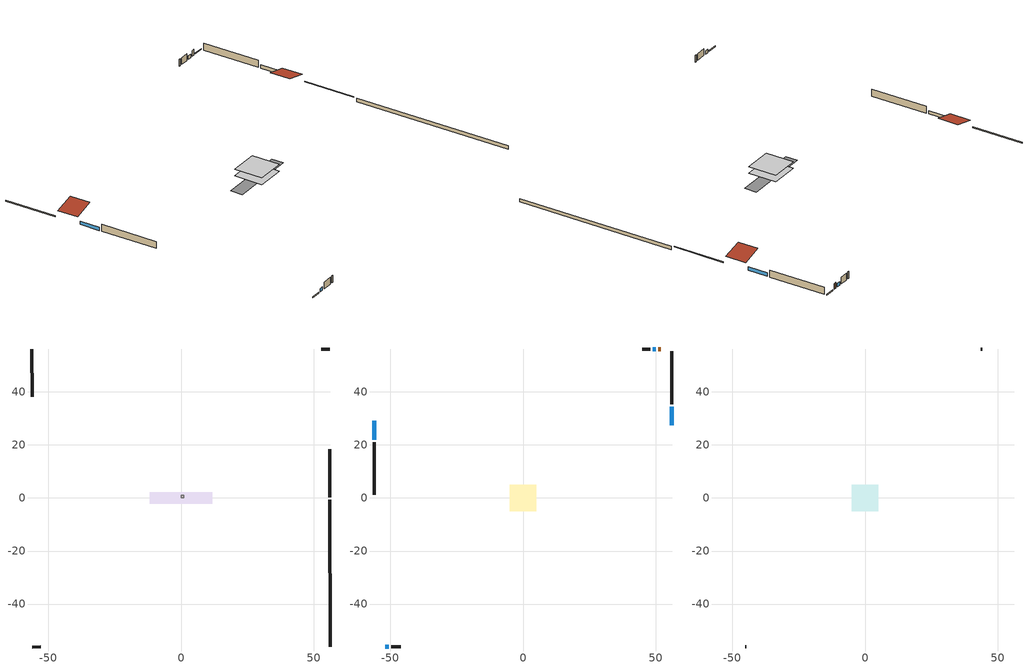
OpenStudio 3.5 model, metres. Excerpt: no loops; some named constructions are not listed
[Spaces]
air source heat pump airloop ret air space
 floor adiabatic (AdiabaticConst): 0,0 0,1 1,1 1,0 z0
 wall adiabatic (AdiabaticConst): 0,0 1,0 1,1 0,1 0,0 z0:1
 ceiling adiabatic (AdiabaticConst): 1,0 1,1 0,1 0,0 z1
crawlspace - unvented 1
 floor foundation (Slab1 construction): -11.73,-2.13 -11.73,2.13 11.73,2.13 11.73,-2.13 z-0.91
 wall outside (RimJoist4 construction): -56.19,-56.19 -52.9,-56.19 z0.3:0.61
 wall outside (RimJoist3 construction): -56.19,56.19 -56.19,38.1 z0.3:0.61
 wall outside (RimJoist2 construction): 56.19,56.19 52.9,56.19 z0.3:0.61
 wall outside (RimJoist1 construction): 56.19,0.21 56.19,18.3 z0.3:0.61
 wall foundation (FoundationWall1 construction): 56.19,-56.19 56.19,-0.72 z-0.91:0.3
living space 1
 floor to crawlspace - unvented 1 (Floor1 construction): -5,-5 -5,5 5,5 5,-5 z0.3
 wall outside (AdiabaticWallConstruction 1): 51.97,56.19 51.06,56.19 z0.3:2.34
 wall outside (AdiabaticWallConstruction): -51.97,-56.19 -50.69,-56.19 / -56.19,29.06 -56.19,22.02 / 50.13,56.19 48.85,56.19 / 56.19,27.34 56.19,34.38 z0.3:1.52
 wall outside (Wall4 construction): -49.76,-56.19 -46.14,-56.19 z0.3:2.74
 wall outside (Wall3 construction): -56.19,21.09 -56.19,1.14 z0.3:2.74
 wall outside (Wall2 construction): 47.92,56.19 45.06,56.19 z0.3:2.74
 wall outside (Wall1 construction): 56.19,35.31 56.19,55.26 z0.3:2.74
 window (WindowConstruction 3): -51.97,-56.19 -50.69,-56.19 z0.3:1.52
 window (WindowConstruction 2): -56.19,29.06 -56.19,22.02 z0.3:1.52
 window (WindowConstruction 1): 50.13,56.19 48.85,56.19 z0.3:1.52
 window (WindowConstruction): 56.19,27.34 56.19,34.38 z0.3:1.52
 door (Door): 51.97,56.19 51.06,56.19 z0.3:2.34
attic - vented 1
 floor to living space 1 (Floor2 construction Reversed): -5,-5 -5,5 5,5 5,-5 z2.74
 wall outside (Wall6 construction): -45.21,-56.19 -44.74,-56.19 z0.3:2.74
 wall outside (Wall5 construction): 44.13,56.19 43.66,56.19 z0.3:2.74
 roof outside (Roof2 construction): 56.19,26.41,2.74 49.22,26.41,4.49 49.22,19.23,4.49 56.19,19.23,2.74
 roof outside (Roof1 construction): -56.19,29.99,2.74 -49.22,29.99,4.49 -49.22,37.17,4.49 -56.19,37.17,2.74
[Construction]
Floor1 construction Reversed: floor covering, osb sheathing 0.75 in., floor stud and cavity
Floor2 construction: ceiling loosefill ins, ceiling stud and cavity, gypsum board
[Material] Roughness=Rough; Thermal Absorptance=0.9
Name | Thickness {m} | Conductivity {W/m-K} | Density {kg/m3} | Specific Heat {J/kg-K} | Solar Absorptance | Visible Absorptance
ceiling stud and cavity | 0.1397 | 0.0923062 | 65.682 | 1177.47 | 0.7 | 0.7
ceiling loosefill ins | 0.0846667 | 0.0480833 | 16.02 | 1046.75 | 0.7 | 0.7
floor covering | 0.0127 | 0.0433444 | 54.468 | 1339.84 | 0.6 | 0.6
osb sheathing 0.75 in. | 0.01905 | 0.115458 | 512.64 | 1214.23 | 0.7 | 0.7
floor stud and cavity | 0.1397 | 0.27731 | 92.3553 | 1139.71 | 0.7 | 0.7
gypsum board | 0.0127 | 0.160291 | 801 | 837.4 | 0.6 | 0.6
[Schedule:Day]
interior lighting schedule allday8: 1, 0, 0.08, 4, 0, 0.0666667, 5, 0, 0.0733333, 6, 0, 0.12, 7, 0, 0.2, 8, 0, 0.253333, 10, 0, 0.273333, 11, 0, 0.26, 12, 0, 0.246667, 13, 0, 0.24, 14, 0, 0.233333, 15, 0, 0.246667, 16, 0, 0.273333, 17, 0, 0.333333, 18, 0, 0.433333, 19, 0, 0.573333, 20, 0, 0.7, 21, 0, 0.733333, 22, 0, 0.526667, 23, 0, 0.266667, 24, 0, 0.12
interior lighting schedule allday7: 1, 0, 0.0745455, 4, 0, 0.0621212, 5, 0, 0.0683333, 6, 0, 0.111818, 7, 0, 0.186364, 8, 0, 0.236061, 10, 0, 0.254697, 11, 0, 0.242273, 12, 0, 0.229848, 13, 0, 0.223636, 14, 0, 0.217424, 15, 0, 0.229848, 16, 0, 0.254697, 17, 0, 0.310606, 18, 0, 0.403788, 19, 0, 0.534242, 20, 0, 0.652273, 21, 0, 0.683333, 22, 0, 0.490758, 23, 0, 0.248485, 24, 0, 0.111818
interior lighting schedule allday6: 1, 0, 0.0727273, 4, 0, 0.0606061, 5, 0, 0.0666667, 6, 0, 0.109091, 7, 0, 0.181818, 8, 0, 0.230303, 10, 0, 0.248485, 11, 0, 0.236364, 12, 0, 0.224242, 13, 0, 0.218182, 14, 0, 0.212121, 15, 0, 0.224242, 16, 0, 0.248485, 17, 0, 0.30303, 18, 0, 0.393939, 19, 0, 0.521212, 20, 0, 0.636364, 21, 0, 0.666667, 22, 0, 0.478788, 23, 0, 0.242424, 24, 0, 0.109091
interior lighting schedule allday5: 1, 0, 0.0763636, 4, 0, 0.0636364, 5, 0, 0.07, 6, 0, 0.114545, 7, 0, 0.190909, 8, 0, 0.241818, 10, 0, 0.260909, 11, 0, 0.248182, 12, 0, 0.235455, 13, 0, 0.229091, 14, 0, 0.222727, 15, 0, 0.235455, 16, 0, 0.260909, 17, 0, 0.318182, 18, 0, 0.413636, 19, 0, 0.547273, 20, 0, 0.668182, 21, 0, 0.7, 22, 0, 0.502727, 23, 0, 0.254545, 24, 0, 0.114545
interior lighting schedule allday4: 1, 0, 0.0845455, 4, 0, 0.0704545, 5, 0, 0.0775, 6, 0, 0.126818, 7, 0, 0.211364, 8, 0, 0.267727, 10, 0, 0.288864, 11, 0, 0.274773, 12, 0, 0.260682, 13, 0, 0.253636, 14, 0, 0.246591, 15, 0, 0.260682, 16, 0, 0.288864, 17, 0, 0.352273, 18, 0, 0.457955, 19, 0, 0.605909, 20, 0, 0.739773, 21, 0, 0.775, 22, 0, 0.556591, 23, 0, 0.281818, 24, 0, 0.126818
interior lighting schedule allday3: 1, 0, 0.0927273, 4, 0, 0.0772727, 5, 0, 0.085, 6, 0, 0.139091, 7, 0, 0.231818, 8, 0, 0.293636, 10, 0, 0.316818, 11, 0, 0.301364, 12, 0, 0.285909, 13, 0, 0.278182, 14, 0, 0.270455, 15, 0, 0.285909, 16, 0, 0.316818, 17, 0, 0.386364, 18, 0, 0.502273, 19, 0, 0.664545, 20, 0, 0.811364, 21, 0, 0.85, 22, 0, 0.610455, 23, 0, 0.309091, 24, 0, 0.139091
interior lighting schedule allday2: 1, 0, 0.100909, 4, 0, 0.0840909, 5, 0, 0.0925, 6, 0, 0.151364, 7, 0, 0.252273, 8, 0, 0.319545, 10, 0, 0.344773, 11, 0, 0.327955, 12, 0, 0.311136, 13, 0, 0.302727, 14, 0, 0.294318, 15, 0, 0.311136, 16, 0, 0.344773, 17, 0, 0.420455, 18, 0, 0.546591, 19, 0, 0.723182, 20, 0, 0.882955, 21, 0, 0.925, 22, 0, 0.664318, 23, 0, 0.336364, 24, 0, 0.151364
interior lighting schedule allday1: 1, 0, 0.108182, 4, 0, 0.0901515, 5, 0, 0.0991667, 6, 0, 0.162273, 7, 0, 0.270455, 8, 0, 0.342576, 10, 0, 0.369621, 11, 0, 0.351591, 12, 0, 0.333561, 13, 0, 0.324545, 14, 0, 0.31553, 15, 0, 0.333561, 16, 0, 0.369621, 17, 0, 0.450758, 18, 0, 0.585985, 19, 0, 0.775303, 20, 0, 0.946591, 21, 0, 0.991667, 22, 0, 0.712197, 23, 0, 0.360606, 24, 0, 0.162273
occupants schedule allday1: 7, 0, 1, 8, 0, 0.868852, 9, 0, 0.409836, 16, 0, 0.245902, 17, 0, 0.295082, 18, 0, 0.540984, 21, 0, 0.885246, 24, 0, 1
